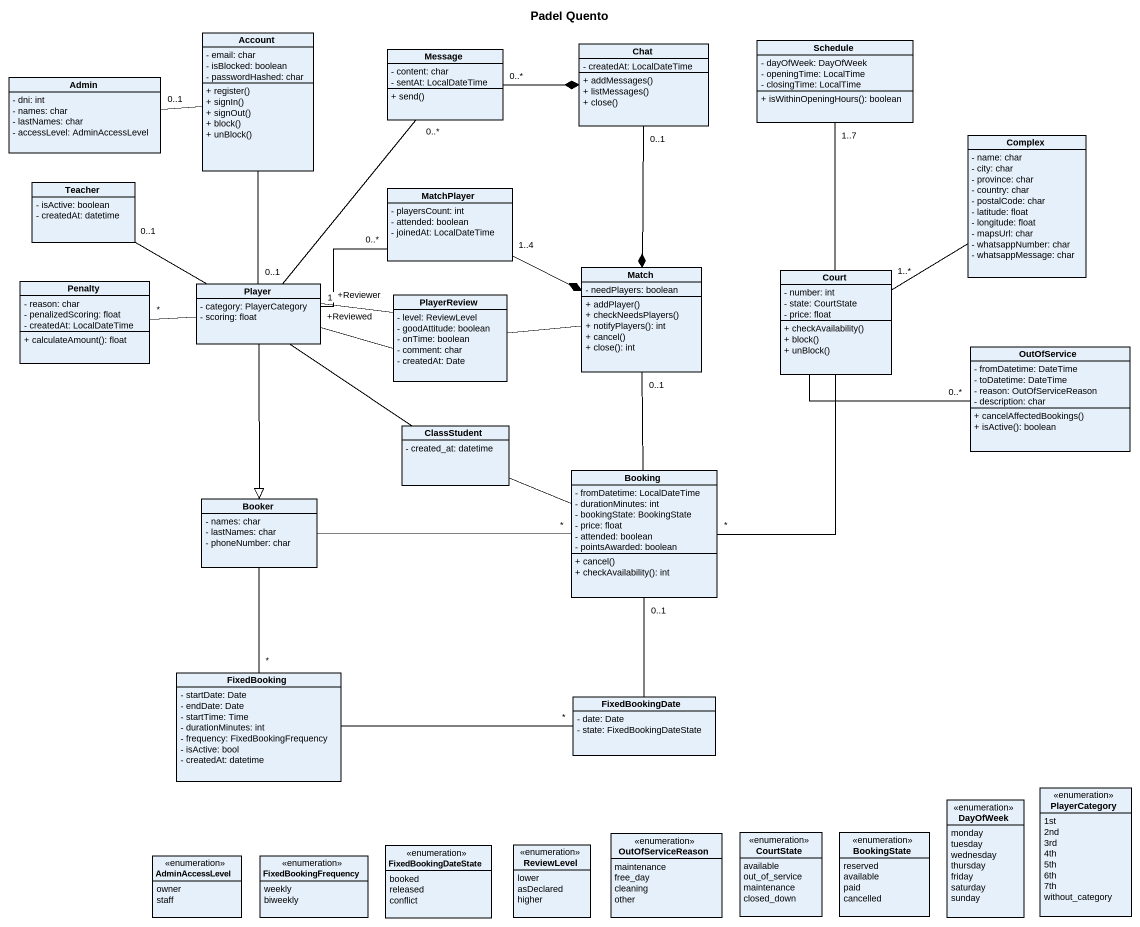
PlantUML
@startuml
title Padel Quento
hide circle
hide empty members
skinparam classAttributeIconSize 0
class Account {
  - email: char
  - isBlocked: boolean
  - passwordHashed: char
  + register()
  + signIn()
  + signOut()
  + block()
  + unBlock()
}
class Message {
  - content: char
  - sentAt: LocalDateTime
  + send()
}
class Chat {
  - createdAt: LocalDateTime
  + addMessages()
  + listMessages()
  + close()
}
class Schedule {
  - dayOfWeek: DayOfWeek
  - openingTime: LocalTime
  - closingTime: LocalTime
  + isWithinOpeningHours(): boolean
}
class Admin {
  - dni: int
  - names: char
  - lastNames: char
  - accessLevel: AdminAccessLevel
}
class Complex {
  - name: char
  - city: char
  - province: char
  - country: char
  - postalCode: char
  - latitude: float
  - longitude: float
  - mapsUrl: char
  - whatsappNumber: char
  - whatsappMessage: char
}
class Teacher {
  - isActive: boolean
  - createdAt: datetime
}
class MatchPlayer {
  - playersCount: int
  - attended: boolean
  - joinedAt: LocalDateTime
}
class Penalty {
  - reason: char
  - penalizedScoring: float
  - createdAt: LocalDateTime
  + calculateAmount(): float
}
class Player {
  - category: PlayerCategory
  - scoring: float
}
class Match {
  - needPlayers: boolean
  + addPlayer()
  + checkNeedsPlayers()
  + notifyPlayers(): int
  + cancel()
  + close(): int
}
class Court {
  - number: int
  - state: CourtState
  - price: float
  + checkAvailability()
  + block()
  + unBlock()
}
class PlayerReview {
  - level: ReviewLevel
  - goodAttitude: boolean
  - onTime: boolean
  - comment: char
  - createdAt: Date
}
class OutOfService {
  - fromDatetime: DateTime
  - toDatetime: DateTime
  - reason: OutOfServiceReason
  - description: char
  + cancelAffectedBookings()
  + isActive(): boolean
}
class ClassStudent {
  - created_at: datetime
}
class Booking {
  - fromDatetime: LocalDateTime
  - durationMinutes: int
  - bookingState: BookingState
  - price: float
  - attended: boolean
  - pointsAwarded: boolean
  + cancel()
  + checkAvailability(): int
}
class Booker {
  - names: char
  - lastNames: char
  - phoneNumber: char
}
class FixedBooking {
  - startDate: Date
  - endDate: Date
  - startTime: Time
  - durationMinutes: int
  - frequency: FixedBookingFrequency
  - isActive: bool
  - createdAt: datetime
}
class FixedBookingDate {
  - date: Date
  - state: FixedBookingDateState
}
enum PlayerCategory {
  1st
  2nd
  3rd
  4th
  5th
  6th
  7th
  without_category
}
enum DayOfWeek {
  monday
  tuesday
  wednesday
  thursday
  friday
  saturday
  sunday
}
enum AdminAccessLevel {
  owner
  staff
}
enum FixedBookingFrequency {
  weekly
  biweekly
}
enum FixedBookingDateState {
  booked
  released
  conflict
}
enum ReviewLevel {
  lower
  asDeclared
  higher
}
enum OutOfServiceReason {
  maintenance
  free_day
  cleaning
  other
}
enum CourtState {
  available
  out_of_service
  maintenance
  closed_down
}
enum BookingState {
  reserved
  available
  paid
  cancelled
}
Message "0..*" -right-* Chat
Chat "0..1" --* Match
Admin "0..1" -right- Account
Teacher "0..1" -right- Player
MatchPlayer "1..4" -right-* Match
Penalty "*" -right- Player
Player "0..1" -up- Account
Player -up- "0..*" Message
Player "1" -right- "0..*" MatchPlayer
Player "+Reviewer" -right- PlayerReview
Player "+Reviewed" -right- PlayerReview
Player -- ClassStudent
Player --|> Booker
Court -up- "1..7" Schedule
Court "1..*" -up- Complex
Court -right- "0..*" OutOfService
PlayerReview -right- Match
Booking -up- "0..1" Match
Booking "*" -up- Court
Booking -left- ClassStudent
Booker -right- "*" Booking
Booker -- "*" FixedBooking
FixedBooking -right- "*" FixedBookingDate
FixedBookingDate -up- "0..1" Booking
@enduml
